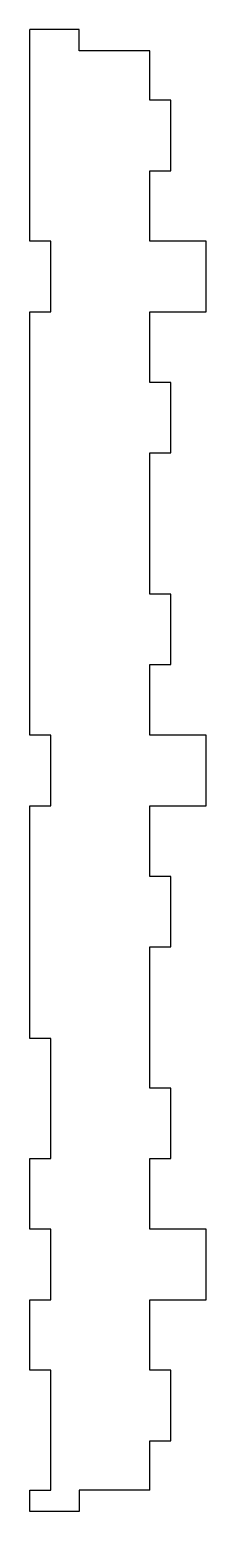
# Model space of a CAD drawing. Extents: x -20 to 5, y 0 to 210.
import ezdxf

# ---------------------------------------------------------------- set-up
doc = ezdxf.new("R2010")
doc.units = 0
doc.layers.add('Shape2DView', color=7, linetype='CONTINUOUS')

msp = doc.modelspace()

# ---------------------------------------------------------------- linework, layer by layer
at = {"layer": 'Shape2DView'}
for p, q in [((-13, 210), (-20, 210)), ((-20, 180), (-20, 210)), ((-13, 207), (-13, 210)), ((-3, 207), (-13, 207)), ((-3, 200), (-3, 207)), ((0, 200), (-3, 200)), ((0, 190), (0, 200)), ((-3, 180), (-3, 190)), ((-3, 190), (0, 190)), ((-17, 180), (-20, 180)), ((-17, 170), (-17, 180)), ((5, 180), (-3, 180)), ((5, 170), (5, 180)), ((-20, 170), (-17, 170)), ((-20, 110), (-20, 170)), ((-3, 160), (-3, 170)), ((-3, 170), (5, 170)), ((0, 160), (-3, 160)), ((0, 150), (0, 160)), ((-3, 130), (-3, 150)), ((-3, 150), (0, 150)), ((0, 130), (-3, 130)), ((0, 120), (0, 130)), ((-3, 110), (-3, 120)), ((-3, 120), (0, 120)), ((-17, 110), (-20, 110)), ((-17, 100), (-17, 110)), ((5, 110), (-3, 110)), ((5, 100), (5, 110)), ((-20, 100), (-17, 100)), ((-20, 67), (-20, 100)), ((-3, 90), (-3, 100)), ((-3, 100), (5, 100)), ((0, 90), (-3, 90)), ((0, 80), (0, 90)), ((-3, 60), (-3, 80)), ((-3, 80), (0, 80)), ((-17, 67), (-20, 67)), ((-17, 50), (-17, 67)), ((0, 60), (-3, 60)), ((0, 50), (0, 60)), ((-20, 50), (-17, 50)), ((-20, 40), (-20, 50)), ((-3, 40), (-3, 50)), ((-3, 50), (0, 50)), ((-17, 40), (-20, 40)), ((-17, 30), (-17, 40)), ((5, 40), (-3, 40)), ((5, 30), (5, 40)), ((-20, 30), (-17, 30)), ((-20, 20), (-20, 30)), ((-3, 20), (-3, 30)), ((-3, 30), (5, 30)), ((-17, 20), (-20, 20)), ((-17, 3), (-17, 20)), ((0, 20), (-3, 20)), ((0, 10), (0, 20)), ((-3, 3), (-3, 10)), ((-3, 10), (0, 10)), ((-20, 3), (-17, 3)), ((-20, 0), (-20, 3)), ((-13, 3), (-13, 0)), ((-3, 3), (-13, 3)), ((-13, 0), (-20, 0))]:
    msp.add_line(p, q, dxfattribs=at)

doc.saveas('drawing.dxf')
